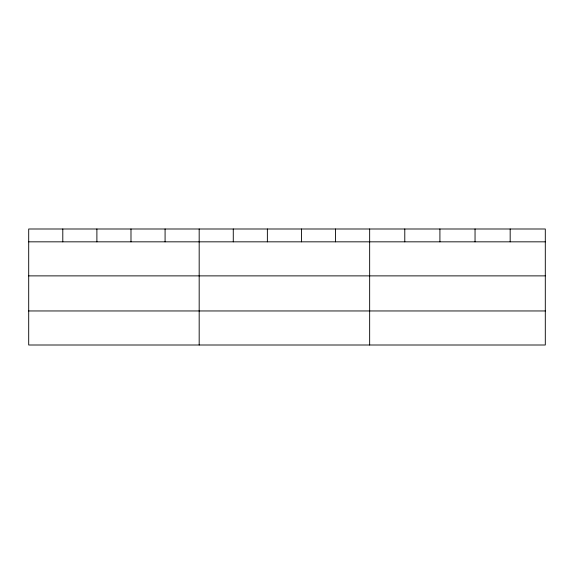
<?xml version="1.0" encoding="UTF-8"?>
<svg xmlns="http://www.w3.org/2000/svg" width="574" height="574" viewBox="0 0 574 574"><rect width="100%" height="100%" fill="white"/><g stroke="black" fill="none" stroke-linecap="round" stroke-linejoin="round"><path stroke-width="0.86" d="M545.3 275.879L545.3 228.997L28.7 228.997L28.7 345.003L545.3 345.003L545.3 275.879L28.7 275.879M28.7 241.833L545.3 241.833M28.7 310.957L545.3 310.957M510.171 228.997L510.171 241.833M475.042 228.997L475.042 241.833M439.914 228.997L439.914 241.833M404.785 228.997L404.785 241.833M369.656 228.997L369.656 345.003M335.56 228.997L335.56 241.833M301.465 228.997L301.465 241.833M267.369 228.997L267.369 241.833M233.274 228.997L233.274 241.833M199.178 228.997L199.178 345.003M165.082 228.997L165.082 241.833M130.987 228.997L130.987 241.833M96.891 228.997L96.891 241.833M62.796 228.997L62.796 241.833"/></g></svg>
